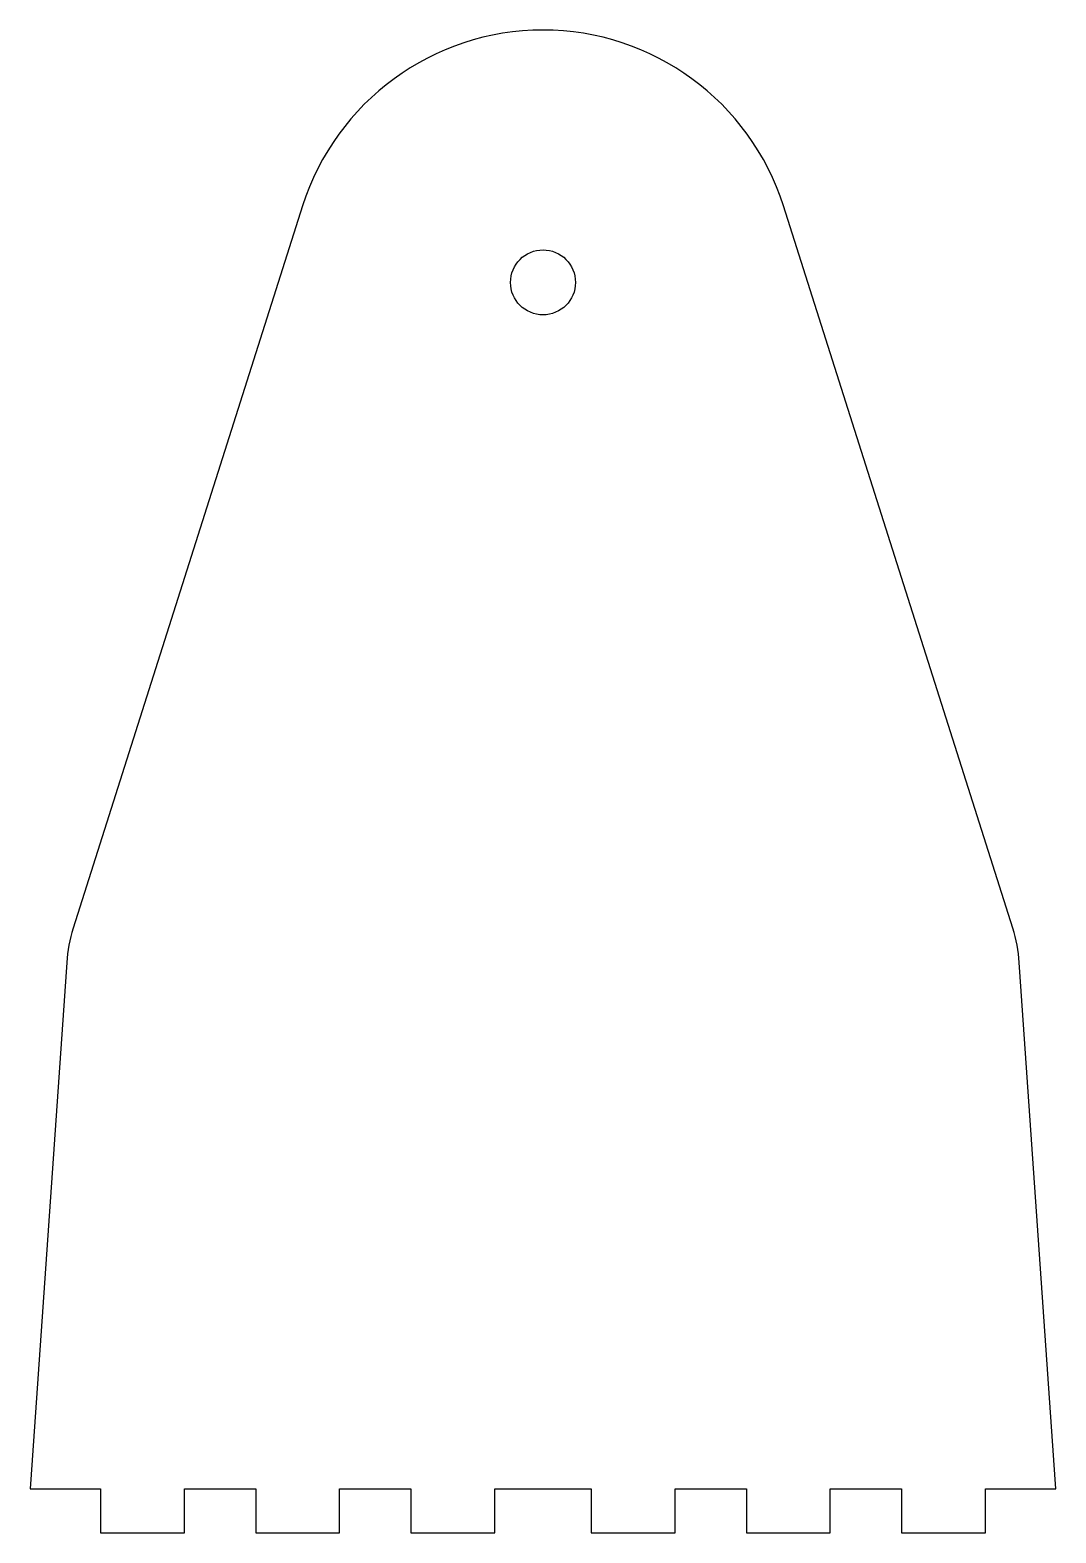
# Model space of a CAD drawing. Header units: millimetres. Extents: x -174 to 174, y -140 to 369.
import ezdxf

# ---------------------------------------------------------------- set-up
doc = ezdxf.new("R2010")
doc.units = ezdxf.units.MM
doc.layers.get('0').update_dxf_attribs({"linetype": 'CONTINUOUS'})

msp = doc.modelspace()

# ---------------------------------------------------------------- linework, layer by layer
msp.add_lwpolyline([(-161.24, 53.02), (-173.64, -125.02), (-149.75, -125.02), (-149.75, -140), (-121.36, -140), (-121.36, -125.02), (-97.25, -125.02), (-97.25, -140), (-68.86, -140), (-68.86, -125.02), (-44.75, -125.02), (-44.75, -140), (-16.36, -140), (-16.36, -125.02), (16.36, -125.02), (16.36, -140), (44.75, -140), (44.75, -125.02), (68.86, -125.02), (68.86, -140), (97.25, -140), (97.25, -125.02), (121.36, -125.02), (121.36, -140), (149.75, -140), (149.75, -125.02), (173.64, -125.02), (161.24, 53.02, 0.059565), (159.01, 64.69), (81.39, 309.1, 0.731629), (-81.39, 309.1), (-159.01, 64.69, 0.059565)], format="xyb", close=True)
msp.add_circle((0, 283.25), 11)

doc.saveas('drawing.dxf')
